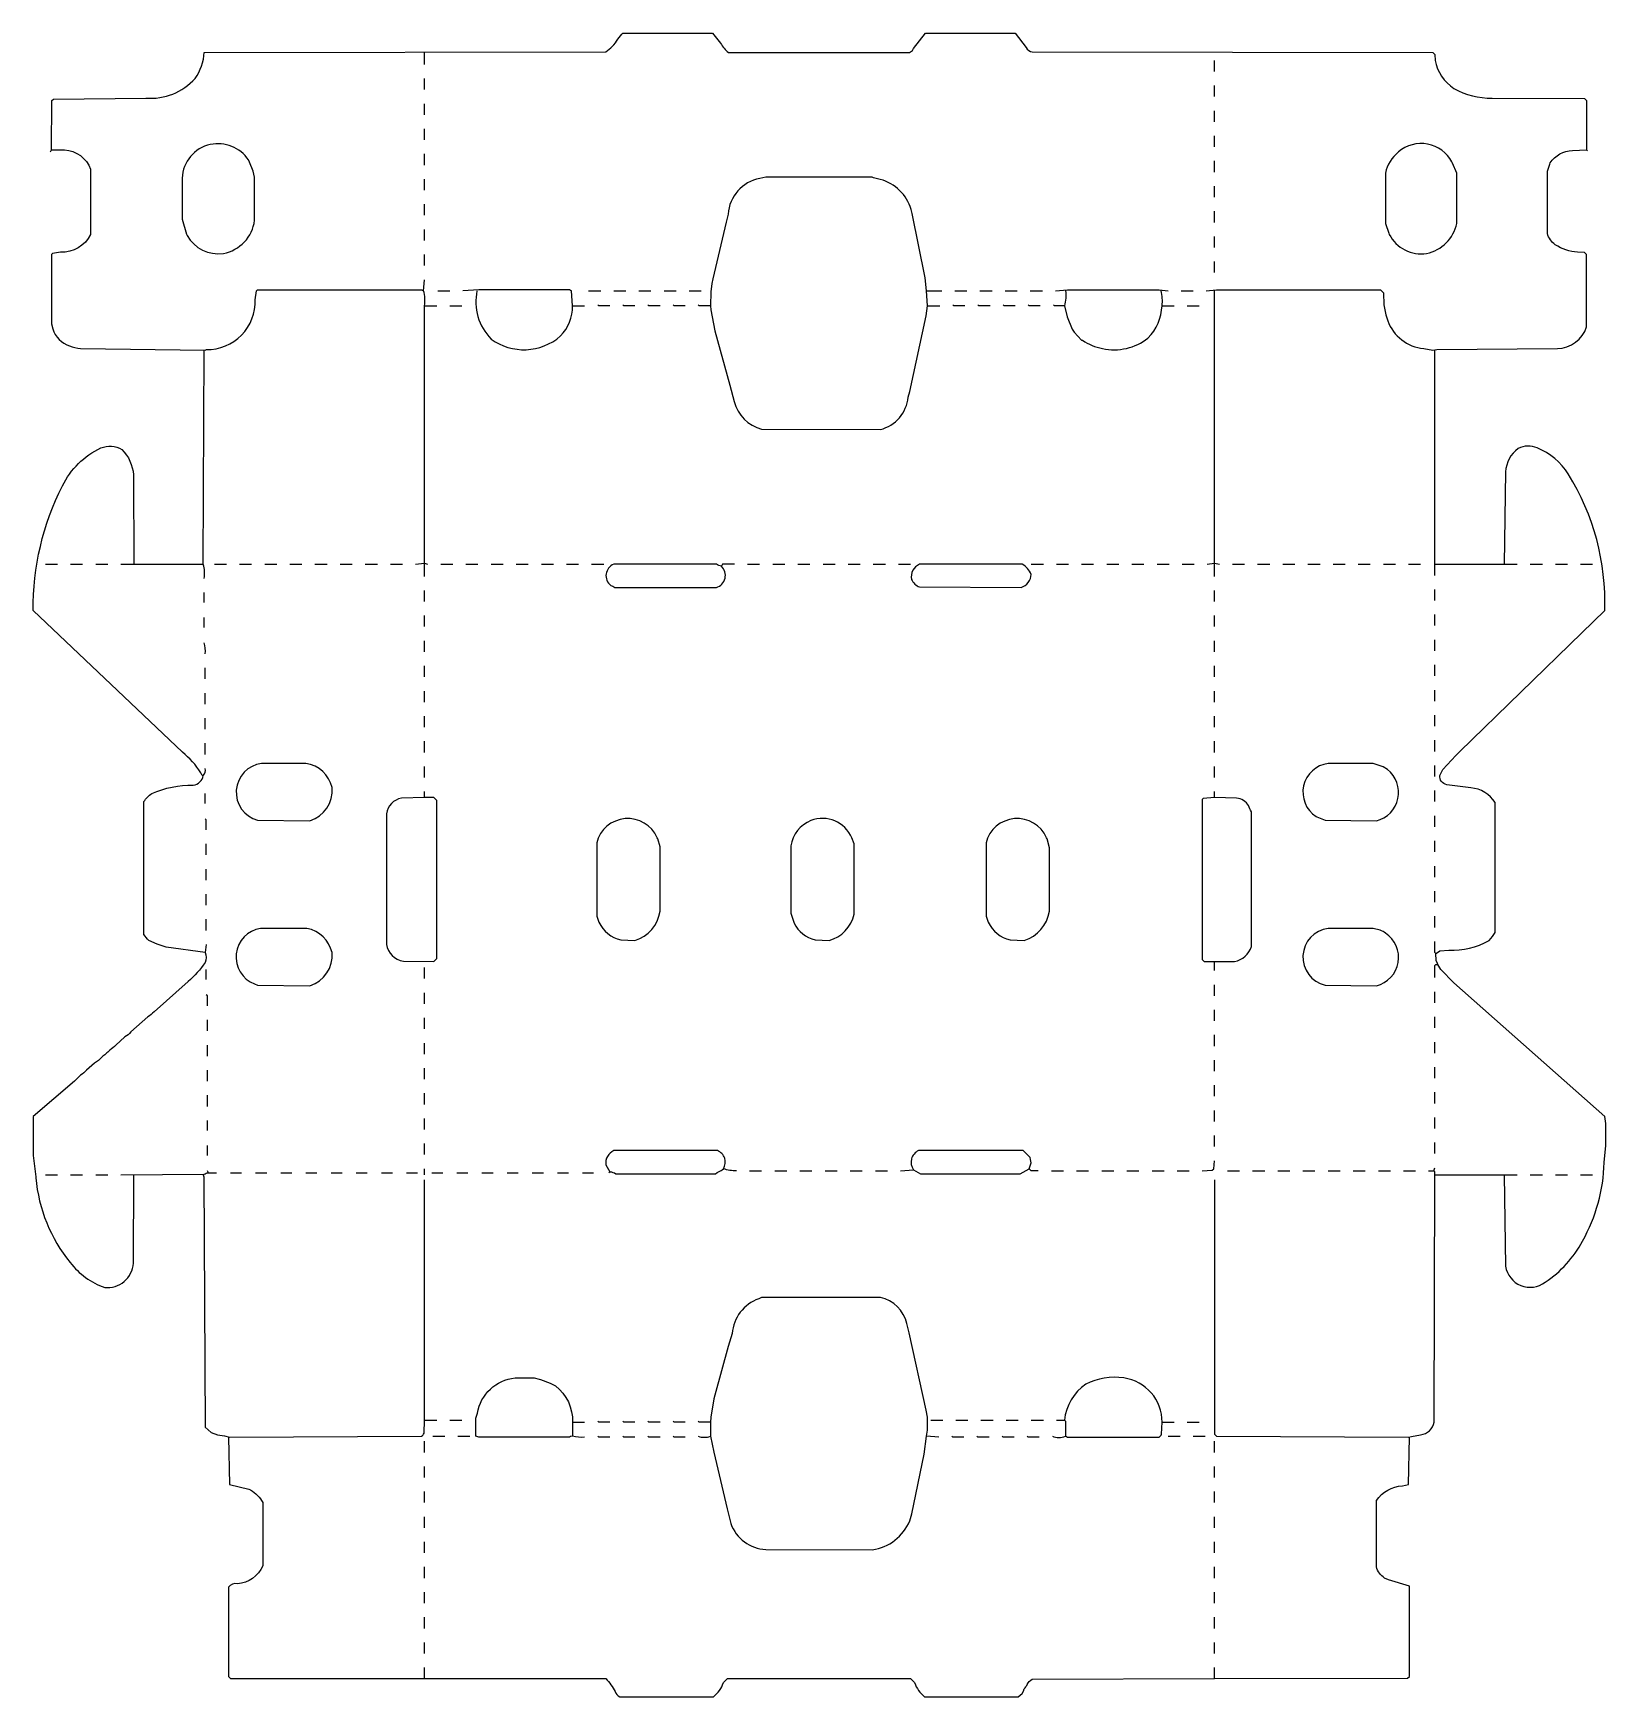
# Model space of a CAD drawing. Extents: x 80 to 1643, y 85 to 1739.
import ezdxf

# ---------------------------------------------------------------- set-up
doc = ezdxf.new("R2010")
doc.units = 0
doc.layers.get('0').update_dxf_attribs({"linetype": 'CONTINUOUS'})

msp = doc.modelspace()

# ---------------------------------------------------------------- linework, layer by layer
at = {"color": 250, "linetype": 'CONTINUOUS'}
for points in [[(97, 1621), (98, 1623), (98.489804, 1671.990204), (100.005318, 1673.505434), (191.994682, 1674.494566, 0.233782), (240.8, 1694.1, 0.140059), (250, 1720), (648.998753, 1720.498747, 0.121155), (661, 1733), (665, 1738), (666, 1739), (755, 1739), (763.230769, 1729.153846, 0.1168), (771, 1720), (951, 1720), (954, 1722), (955, 1724), (967, 1739), (1056, 1739), (1067, 1725, 0.256961), (1073.00125, 1720.498744), (1471, 1720), (1473, 1718), (1473.42, 1712.06, 0.206473), (1492.153846, 1684.230769, 0.136805), (1530.005318, 1674.494566), (1622, 1674), (1624, 1672), (1624, 1623), (1625, 1622)], [(98, 1623), (111, 1623, -0.296942), (137, 1604), (137, 1539, -0.30535), (106.946154, 1521.430769), (99, 1520), (98, 1519), (98, 1450), (99.384615, 1445.076923, 0.250015), (116.1, 1428.2, 0.072508), (127.004098, 1425.495834), (251, 1424), (252.04878, 1424.560976, 0.430319), (300.560976, 1474.04878), (302, 1483), (303, 1484), (466, 1484), (468, 1483)], [(269, 1520, 0.322034), (300, 1553), (300, 1596), (298.594595, 1601.932432), (294.8, 1610.9), (294, 1613, 0.307519), (255.911765, 1628.352941, 0.340958), (228, 1595), (228, 1554), (232.3, 1539.1), (232.8, 1537.9, 0.302431), (269, 1520)], [(1246, 1483), (1256, 1484), (1419, 1484), (1422, 1481), (1422.458824, 1469.035294), (1424.352941, 1459.088235), (1426.3, 1453.1, 0.28707), (1462.04878, 1425.439024), (1471, 1424), (1475.004098, 1424.504166), (1594.995902, 1425.495834, 0.313678), (1624, 1447), (1624, 1519), (1622, 1521), (1615.053846, 1521.430769, -0.140198), (1592.846154, 1528.769231, -0.158134), (1585, 1540), (1585, 1602), (1587.3, 1608.9), (1587.8, 1610.1, -0.249744), (1609.932432, 1622.405405), (1624, 1623)], [(1465, 1520, 0.295601), (1495, 1550), (1495, 1600), (1490.8, 1609.9), (1490.2, 1611.1, 0.480283), (1437, 1621, 0.167319), (1424, 1600), (1424, 1550), (1427.3, 1540.1), (1427.8, 1538.9, 0.315753), (1465, 1520)], [(922, 1345, 0.313546), (949.7, 1377.1), (951.352941, 1382.911765), (967.594595, 1458.067568), (969, 1468), (968, 1483), (966.58, 1495.94), (953.615385, 1559.923077), (952.647059, 1563.911765, 0.257868), (921.9, 1593.7), (915.076923, 1595.384615), (914, 1596), (808, 1596), (802.067568, 1594.594595, 0.342554), (770.647059, 1559.088235), (768.647059, 1551.088235), (755.405405, 1494.932432), (754.594595, 1490.067568), (753.464602, 1481.969027), (753, 1468), (753.384615, 1464.076923), (757.352941, 1443.088235), (772.3, 1389.1), (776.7, 1372.9, 0.276405), (804.004166, 1345.495763), (922, 1345)], [(469, 1199), (469, 1212), (469, 1468, 0.099453), (468, 1483), (469, 1494)], [(521, 1483, 0.249996), (535, 1435, 0.351478), (604, 1438, 0.19906), (616, 1468), (615.017467, 1482.868996), (614.1, 1483.3), (613, 1484), (523, 1484), (507, 1483)], [(1106, 1483, -0.099453), (1105, 1468), (1107.7, 1456.9), (1112.8, 1444.9), (1114.769231, 1441.846154), (1122, 1434), (1122.846154, 1433.769231, 0.104935), (1142.923077, 1425.615385, 0.22805), (1188, 1436, 0.187471), (1202, 1468, 0.099453), (1201, 1483)], [(250, 1197, 0.097941), (249, 1211), (250, 1424)], [(249, 1001), (248, 1001), (246.6, 1003.8, 0.075224), (228.2402, 1024.249808), (80, 1165, -0.120682), (109, 1289, -0.169315), (147.1, 1326.7, -0.244338), (168, 1325, -0.188885), (179.505617, 1299.994507), (180, 1211)], [(1474, 824), (1474.9, 824.2), (1478.044554, 826.554455), (1486.955446, 827.445545, 0.147384), (1527, 837, 0.079131), (1533, 845), (1533, 974, 0.243699), (1508.923077, 988.615385), (1484.9, 991.8, -0.371927), (1478, 1001), (1481, 1007), (1494, 1021), (1498, 1025), (1619.1, 1142.8), (1642, 1165, 0.14938), (1605.756098, 1300.804878, 0.158278), (1574.9, 1326.7, 0.234895), (1556, 1326, 0.232436), (1543.494383, 1302.994507), (1542, 1211)], [(777, 1211), (765, 1211), (764, 1209, -0.078207), (759, 1211), (657, 1211, 0.581465), (654, 1190, -0.120666), (658, 1188), (759, 1188, 0.579458), (764, 1209)], [(1062, 1188, 0.303177), (1072, 1201, 0.159319), (1063, 1211), (961, 1211, 0.374159), (953, 1196, 0.213341), (961.004853, 1188.49505), (1062, 1188)], [(355, 956, 0.350114), (377, 989, 0.306387), (351, 1013), (307, 1013, 0.822357), (303.009253, 956.490391), (355, 956)], [(1415, 956, 0.62724), (1426, 1007), (1421.735294, 1009.558824), (1412, 1013), (1367, 1013, 0.693695), (1355.1, 960.2), (1355.9, 959.8), (1364.009427, 956.490203), (1415, 956)], [(251, 825), (212.076923, 830.384615), (203.1, 833.2), (195, 837, -0.080555), (190, 843), (190, 975, -0.11652), (197.9, 983.2, -0.101266), (238.95122, 991.439024, 0.332203), (249, 1001, 0.206094), (251, 1008)], [(478, 816), (480, 818), (481, 819), (481, 976), (478, 979), (469, 979), (446.019931, 978.521664, 0.321305), (431, 963), (431, 833, 0.337648), (448.015593, 816.483368), (478, 816)], [(1274, 816, 0.263312), (1291, 831), (1291, 965, -0.079147), (1288, 971, 0.251946), (1275.979245, 978.522642), (1254, 979), (1243, 978), (1242, 977), (1242, 818), (1244, 816), (1274, 816)], [(678, 837, 0.293314), (703, 866), (703, 930), (700.7, 937.9), (700.2, 939.1, 0.716792), (640, 934), (640, 861), (642.3, 855.1, 0.232362), (664.030973, 837.464602), (678, 837)], [(871, 837, 0.279054), (896, 863), (896, 933), (893.7, 938.9, 0.402667), (852.9, 956.3, 0.262442), (833, 931), (833, 864), (836.3, 854.1, 0.218514), (857.030973, 837.464602), (871, 837)], [(1065, 837, 0.28284), (1090, 866), (1090, 929), (1087.7, 937.9), (1087.2, 939.1, 0.716792), (1027, 934), (1027, 861), (1029.3, 855.1, 0.232362), (1051.030973, 837.464602), (1065, 837)], [(355, 792, 0.350114), (377, 825, 0.2925), (352, 849), (306, 849, 0.765931), (299.9, 793.7), (303.009253, 792.490391), (355, 792)], [(1415, 792, 0.655019), (1424.153846, 844.230769, 0.140141), (1413.076923, 848.384615), (1412, 849), (1367, 849, 0.828847), (1364.009427, 792.490203), (1415, 792)], [(252, 833), (251, 825, -0.190996), (250.8, 815.1, -0.065126), (234, 796), (200, 766, -0.076982), (194, 761), (177, 746, -0.076982), (171, 741), (162, 733, -0.076982), (156, 728, -0.064905), (148, 721, -0.064525), (141, 715), (133, 708, -0.076982), (127, 703), (120.9, 697.2), (80, 662), (80, 623), (82.439024, 602.04878), (82.58, 600.94, 0.151244), (116.756098, 516.804878, 0.15366), (151, 492, 0.426397), (179.50568, 516.005554), (180, 604)], [(1542, 604), (1543.494383, 513.005493, 0.570527), (1582.9, 497.2, 0.121979), (1620, 538, 0.118836), (1641.531034, 616.027586), (1643, 633), (1643, 655), (1642, 662), (1492, 795), (1479, 808), (1476, 813), (1475.8, 813.9), (1474.430769, 817.053846), (1474, 824), (1473, 825), (1473, 836)], [(652, 606), (653, 607, -0.120666), (659, 605), (758, 605), (759.9, 606.2), (761.1, 606.8, 0.089283), (766, 610, 0.477628), (760, 628), (657, 628, 0.317565), (649, 614), (653, 607)], [(942, 608), (955, 609), (962, 605), (1061, 605), (1070, 610), (1072, 616), (1071.3, 619.1), (1071, 621), (1064, 628), (960, 628, 0.477348), (955, 609)], [(167, 604), (249.994119, 604.493978, -0.090776), (254, 606), (262, 606)], [(249, 604), (249.502032, 601.997984), (251, 353), (256.9, 347.8), (263.06, 345.42), (270.1, 344.3), (275, 343), (466, 344, 0.084593), (468.538071, 347.032995), (469, 360), (469, 599)], [(779, 608, -0.098264), (766, 610)], [(1254, 599), (1254, 346), (1256, 344), (1447, 343), (1450.1, 343.7), (1458.94, 345.42, 0.319447), (1472.502032, 358.002016), (1473, 604), (1473, 607), (1472, 608), (1473, 611)], [(914, 231, 0.259806), (951.2, 259.9), (953.352941, 266.911765), (965.594595, 326.067568), (968, 344), (969, 350), (969, 363), (967.58, 369.94), (950.647059, 446.911765), (948.3, 456.1, 0.288626), (922, 482), (804, 482), (801.1, 480.7, 0.295202), (774.647059, 446.088235), (770.7, 433.1), (757.384615, 384.923077), (756.615385, 381.076923), (753.405405, 362.932432), (753, 358), (753, 344), (756.384615, 328.076923), (769.7, 271.9), (773.352941, 257.088235, 0.303627), (808.004629, 231.495284), (914, 231)], [(628, 343, -0.094028), (616, 344), (614.1, 343.7), (613, 343), (523, 343), (520, 344), (520, 362), (521.384615, 366.923077, -0.335995), (559, 402), (578, 402), (582.923077, 400.615385), (584.088235, 400.352941), (593.9, 396.8), (599, 394, -0.242046), (616, 358), (616, 344)], [(1093, 344, 0.21558), (1106, 344), (1106.9, 343.8), (1108, 343), (1199, 343, 0.084302), (1201.541176, 346.035294), (1202, 358, 0.375657), (1164, 402, 0.157061), (1126.1, 395.8, 0.21813), (1105, 360), (1106, 359), (1106, 344)], [(274, 343), (274.998192, 296.042476), (294.1, 291.3), (295.8, 290.6, -0.154791), (308, 278), (308, 215, -0.281551), (282.94, 197.42, 0.277398), (274, 194), (274, 105), (276, 103), (469, 103), (649, 103, -0.078841), (658.230769, 90.153846, 0.193516), (663, 85), (756, 85, 0.150928), (766, 99), (767, 100), (770, 103), (952, 103), (956, 99, 0.145988), (966, 85), (1059, 85, 0.215891), (1065, 93), (1066, 94, 0.067868), (1067.8, 97.1, -0.13141), (1073.002732, 102.502762), (1254, 103), (1445.997423, 103.497396), (1448, 105), (1448, 195), (1427.1, 201.2), (1423, 203, -0.162519), (1415, 214), (1415, 280, -0.239806), (1441.076923, 294.615385), (1447.001808, 296.042476), (1448, 343)]]:
    msp.add_lwpolyline(points, format="xyb", dxfattribs=at)
for points in [[(469, 1708), (469, 1720)], [(1254, 1701), (1254, 1712)], [(469, 1683), (469, 1694)], [(1254, 1676), (1254, 1687)], [(469, 1658), (469, 1669)], [(1254, 1651), (1254, 1662)], [(469, 1633), (469, 1644)], [(1254, 1626), (1254, 1637)], [(469, 1608), (469, 1619)], [(1254, 1601), (1254, 1612)], [(469, 1583), (469, 1594)], [(1254, 1576), (1254, 1587)], [(469, 1558), (469, 1569)], [(1254, 1551), (1254, 1562)], [(469, 1533), (469, 1544)], [(1254, 1526), (1254, 1537)], [(469, 1508), (469, 1519)], [(1254, 1501), (1254, 1512)], [(1096, 1483), (1108, 1484), (1199, 1484), (1208, 1483)], [(1254, 1199), (1254, 1212), (1254, 1483)], [(1473, 1200), (1473, 1211), (1473, 1424)], [(92, 1211), (104, 1211)], [(117, 1211), (129, 1211)], [(142, 1211), (154, 1211)], [(167, 1211), (180, 1211), (249, 1211)], [(260, 1211), (272, 1211)], [(285, 1211), (297, 1211)], [(310, 1211), (322, 1211)], [(335, 1211), (347, 1211)], [(360, 1211), (372, 1211)], [(385, 1211), (397, 1211)], [(410, 1211), (422, 1211)], [(435, 1211), (447, 1211)], [(460, 1211), (469, 1212), (472, 1211)], [(485, 1211), (497, 1211)], [(510, 1211), (522, 1211)], [(535, 1211), (547, 1211)], [(560, 1211), (572, 1211)], [(585, 1211), (597, 1211)], [(610, 1211), (622, 1211)], [(635, 1211), (647, 1211)], [(790, 1211), (802, 1211)], [(815, 1211), (827, 1211)], [(840, 1211), (852, 1211)], [(865, 1211), (877, 1211)], [(890, 1211), (902, 1211)], [(915, 1211), (927, 1211)], [(940, 1211), (952, 1211)], [(1072, 1211), (1084, 1211)], [(1097, 1211), (1109, 1211)], [(1122, 1211), (1134, 1211)], [(1147, 1211), (1159, 1211)], [(1172, 1211), (1184, 1211)], [(1197, 1211), (1209, 1211)], [(1222, 1211), (1234, 1211)], [(1247, 1211), (1254, 1212), (1259, 1211)], [(1272, 1211), (1284, 1211)], [(1297, 1211), (1309, 1211)], [(1322, 1211), (1334, 1211)], [(1347, 1211), (1359, 1211)], [(1372, 1211), (1384, 1211)], [(1397, 1211), (1409, 1211)], [(1422, 1211), (1434, 1211)], [(1447, 1211), (1459, 1211)], [(1473, 1211), (1542, 1211), (1555, 1211)], [(1568, 1211), (1580, 1211)], [(1593, 1211), (1605, 1211)], [(1618, 1211), (1630, 1211)], [(250, 1173), (250, 1183)], [(469, 1174), (469, 1185)], [(1254, 1174), (1254, 1185)], [(250, 1148), (250, 1158)], [(469, 1149), (469, 1160)], [(1254, 1149), (1254, 1160)], [(469, 1124), (469, 1135)], [(1254, 1124), (1254, 1135)], [(469, 1099), (469, 1110)], [(1254, 1099), (1254, 1110)], [(251, 1072), (251, 1083)], [(469, 1074), (469, 1085)], [(1254, 1074), (1254, 1085)], [(469, 1049), (469, 1060)], [(1254, 1049), (1254, 1060)], [(251, 1047), (251, 1058)], [(251, 1022), (251, 1033)], [(469, 1024), (469, 1035)], [(1254, 1024), (1254, 1035)], [(469, 999), (469, 1010)], [(1254, 999), (1254, 1010)], [(251, 973), (251, 983)], [(469, 979), (469, 985)], [(1254, 979), (1254, 985)], [(252, 897), (252, 908)], [(252, 872), (252, 883)], [(252, 847), (252, 858)], [(1254, 807), (1254, 816)], [(252, 798), (252, 808)], [(469, 799), (469, 810)], [(469, 774), (469, 785)], [(1254, 782), (1254, 793)], [(1254, 757), (1254, 768)], [(469, 749), (469, 760)], [(253, 722), (253, 733)], [(469, 724), (469, 735)], [(1254, 732), (1254, 743)], [(1254, 707), (1254, 718)], [(253, 697), (253, 708)], [(469, 699), (469, 710)], [(253, 672), (253, 683)], [(469, 674), (469, 685)], [(1254, 682), (1254, 693)], [(1254, 657), (1254, 668)], [(253, 648), (253, 658)], [(469, 649), (469, 660)], [(253, 623), (253, 633)], [(469, 624), (469, 635)], [(1254, 632), (1254, 643)], [(1242, 608), (1251.959016, 608.45082), (1253.560976, 610.04878), (1254, 618)], [(92, 604), (104, 604)], [(117, 604), (129, 604)], [(142, 604), (154, 604)], [(276, 606), (287, 606)], [(301, 606), (312, 606)], [(326, 606), (337, 606)], [(351, 606), (362, 606)], [(376, 606), (387, 606)], [(401, 606), (412, 606)], [(426, 606), (437, 606)], [(451, 606), (462, 606)], [(469, 604), (469, 610)], [(476, 606), (487, 606)], [(501, 606), (512, 606)], [(526, 606), (537, 606)], [(551, 606), (562, 606)], [(576, 606), (587, 606)], [(601, 606), (612, 606)], [(626, 606), (637, 606)], [(792, 608), (804, 608)], [(817, 608), (829, 608)], [(842, 608), (854, 608)], [(867, 608), (879, 608)], [(892, 608), (904, 608)], [(917, 608), (929, 608)], [(1079, 608), (1072, 608), (1070, 610)], [(1092, 608), (1104, 608)], [(1117, 608), (1129, 608)], [(1142, 608), (1154, 608)], [(1167, 608), (1179, 608)], [(1192, 608), (1204, 608)], [(1217, 608), (1229, 608)], [(1267, 608), (1279, 608)], [(1292, 608), (1304, 608)], [(1317, 608), (1329, 608)], [(1342, 608), (1354, 608)], [(1367, 608), (1379, 608)], [(1392, 608), (1404, 608)], [(1417, 608), (1429, 608)], [(1442, 608), (1454, 608)], [(1467, 608), (1472, 608)], [(1473, 604), (1555, 604)], [(1568, 604), (1580, 604)], [(1593, 604), (1605, 604)], [(1618, 604), (1630, 604)], [(469, 360), (481, 360)], [(494, 360), (506, 360)], [(972, 360), (984, 360)], [(997, 360), (1009, 360)], [(1022, 360), (1034, 360)], [(1047, 360), (1059, 360)], [(1072, 360), (1084, 360)], [(1097, 360), (1105, 360)], [(469, 328), (469, 339)], [(477, 344), (489, 344)], [(502, 344), (514, 344)], [(1208, 344), (1220, 344)], [(1233, 344), (1245, 344)], [(1254, 328), (1254, 339)], [(469, 303), (469, 314)], [(1254, 303), (1254, 314)], [(469, 278), (469, 289)], [(1254, 278), (1254, 289)], [(469, 253), (469, 264)], [(1254, 253), (1254, 264)], [(469, 228), (469, 239)], [(1254, 228), (1254, 239)], [(469, 203), (469, 214)], [(1254, 203), (1254, 214)], [(469, 178), (469, 189)], [(1254, 178), (1254, 189)], [(469, 153), (469, 164)], [(1254, 153), (1254, 164)], [(469, 128), (469, 139)], [(1254, 128), (1254, 139)], [(469, 103), (469, 114)], [(1254, 103), (1254, 114)]]:
    msp.add_lwpolyline(points, dxfattribs=at)
at = {"color": 251, "linetype": 'CONTINUOUS'}
for points in [[(482, 1483), (494, 1483)], [(632, 1483), (644, 1483)], [(657, 1483), (669, 1483)], [(682, 1483), (694, 1483)], [(707, 1483), (719, 1483)], [(732, 1483), (744, 1483)], [(968, 1483), (983, 1483)], [(996, 1483), (1008, 1483)], [(1021, 1483), (1033, 1483)], [(1046, 1483), (1058, 1483)], [(1071, 1483), (1083, 1483)], [(1221, 1483), (1233, 1483)], [(469, 1468), (481, 1468)], [(494, 1468), (506, 1468)], [(616, 1468), (628, 1468)], [(753, 1468), (742, 1468), (741, 1469)], [(969, 1468), (981, 1468)], [(1105, 1468), (1095, 1468), (1094, 1469)], [(1202, 1468), (1214, 1468)], [(1227, 1468), (1239, 1468)], [(1473, 1175), (1473, 1186)], [(1473, 1150), (1473, 1161)], [(1473, 1125), (1473, 1136)], [(1473, 1100), (1473, 1111)], [(251, 1097), (251, 1108)], [(1473, 1075), (1473, 1086)], [(1473, 1050), (1473, 1061)], [(1473, 1025), (1473, 1036)], [(1473, 1000), (1473, 1011)], [(1473, 975), (1473, 986)], [(1473, 950), (1473, 961)], [(252, 947), (252, 957), (251, 958)], [(252, 922), (252, 933)], [(1473, 925), (1473, 936)], [(1473, 900), (1473, 911)], [(1473, 875), (1473, 886)], [(1473, 850), (1473, 861)], [(1473, 800), (1473, 812), (1474, 813), (1476, 813)], [(253, 772), (253, 782), (252, 783)], [(1473, 775), (1473, 786)], [(1473, 750), (1473, 761)], [(253, 747), (253, 758)], [(1473, 725), (1473, 736)], [(1473, 700), (1473, 711)], [(1473, 675), (1473, 686)], [(1473, 650), (1473, 661)], [(1473, 625), (1473, 636)], [(616, 358), (628, 358)], [(753, 358), (742, 358), (741, 359)], [(1202, 358), (1214, 358)], [(1227, 358), (1239, 358)], [(980, 343), (968, 344)]]:
    msp.add_lwpolyline(points, dxfattribs=at)
at = {"color": 252, "linetype": 'CONTINUOUS'}
for points in [[(653, 1468), (642, 1468), (641, 1469)], [(678, 1468), (667, 1468), (666, 1469)], [(703, 1468), (692, 1468), (691, 1469)], [(728, 1468), (717, 1468), (716, 1469)], [(1006, 1468), (995, 1468), (994, 1469)], [(1031, 1468), (1020, 1468), (1019, 1469)], [(1056, 1468), (1045, 1468), (1044, 1469)], [(1081, 1468), (1070, 1468), (1069, 1469)], [(653, 358), (642, 358), (641, 359)], [(678, 358), (667, 358), (666, 359)], [(703, 358), (692, 358), (691, 359)], [(728, 358), (717, 358), (716, 359)], [(653, 343), (642, 343), (641, 344)], [(678, 343), (667, 343), (666, 344)], [(703, 343), (692, 343), (691, 344)], [(728, 343), (717, 343), (716, 344)], [(1005, 343), (994, 343), (993, 344)], [(1030, 343), (1019, 343), (1018, 344)], [(1055, 343), (1044, 343), (1043, 344)], [(1080, 343), (1069, 343), (1068, 344)]]:
    msp.add_lwpolyline(points, dxfattribs=at)
at = {"color": 251, "linetype": 'CONTINUOUS'}
for points in [[(251, 1122, 0.091428), (250, 1133)], [(741, 344, 0.175067), (753, 344)]]:
    msp.add_lwpolyline(points, format="xyb", dxfattribs=at)
at = {"color": 27, "linetype": 'CONTINUOUS'}
msp.add_lwpolyline([(254, 606), (253, 608)], dxfattribs=at)

doc.saveas('drawing.dxf')
